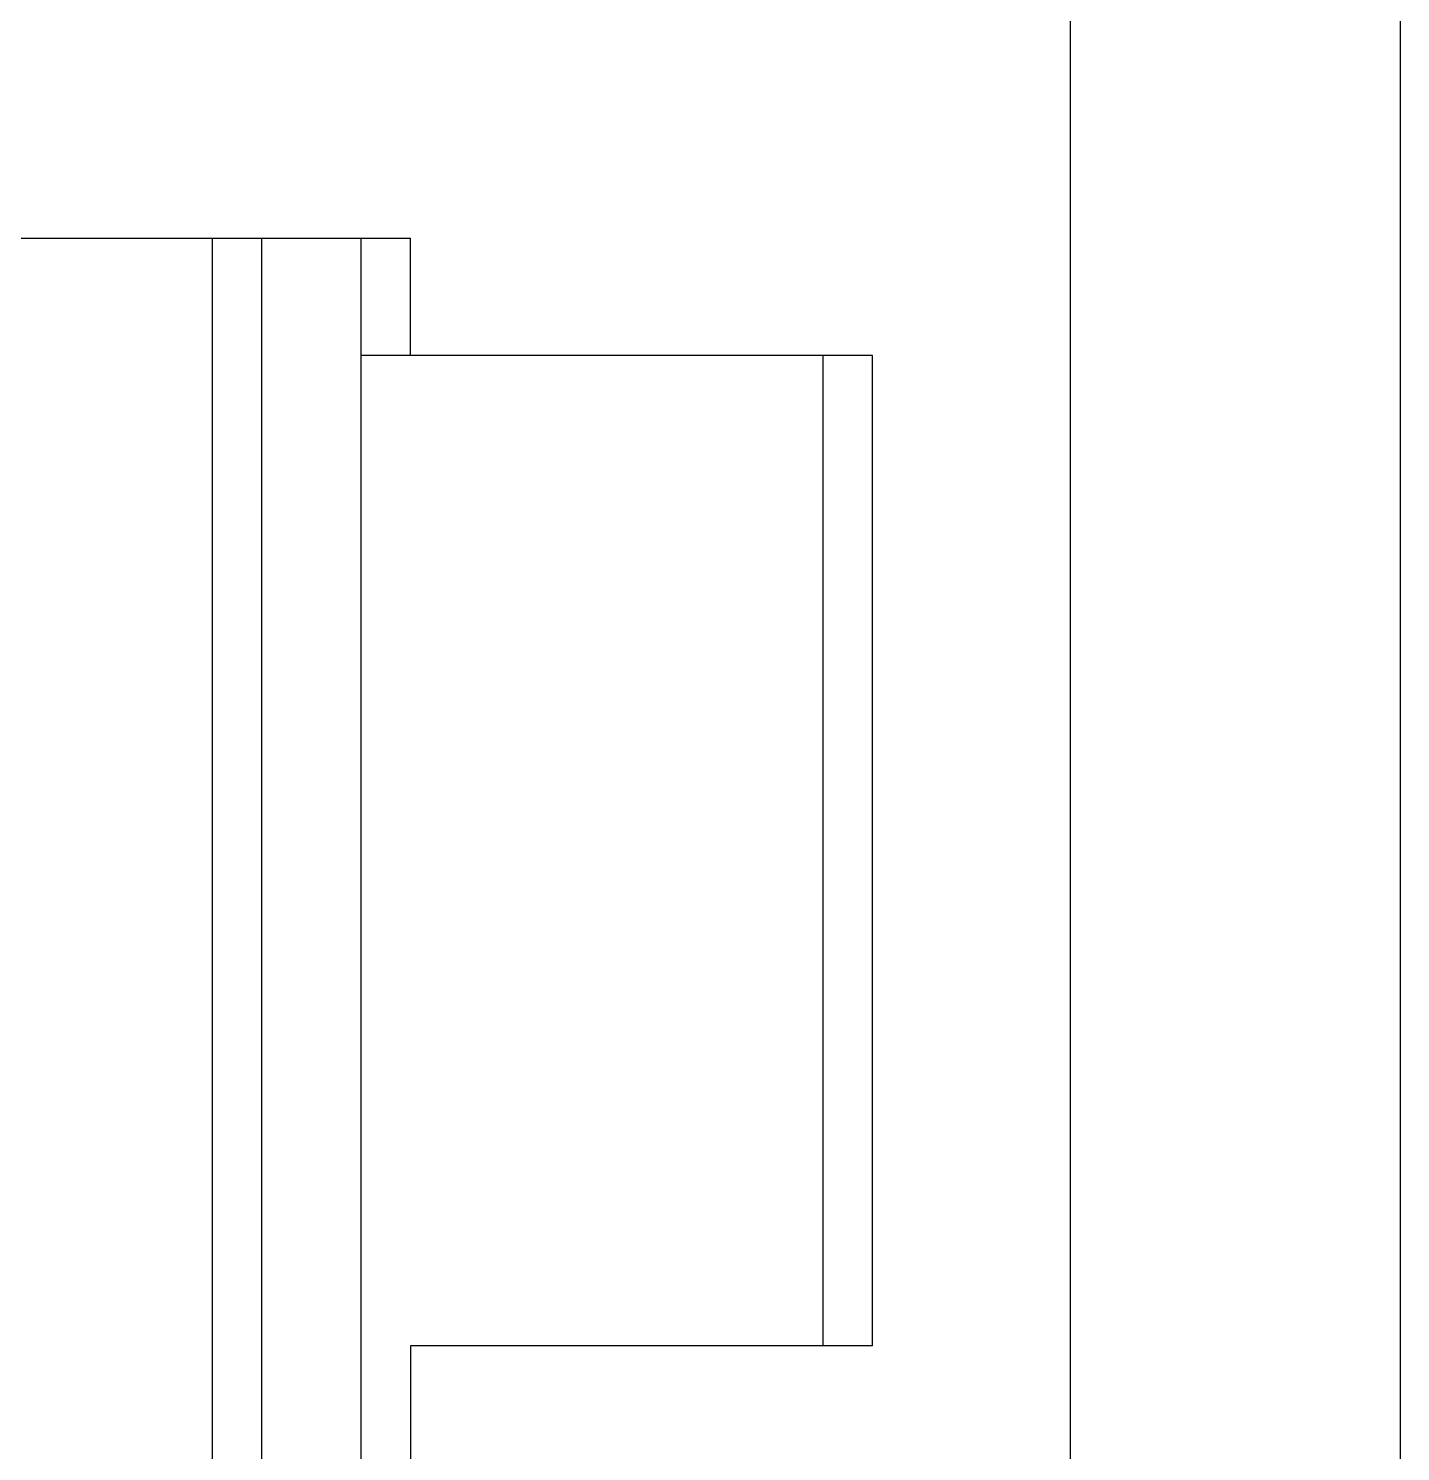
# Paper-space layout '2 DOOR PANEL LAYOUT - A1 Sheet' of a CAD drawing. Extents: x 50 to 825, y 22 to 486.
# Drawn here: x 438.103 to 439.185, y 339.47 to 340.591 of the extents above; entities that cross this region are included whole.
import ezdxf

# ---------------------------------------------------------------- set-up
doc = ezdxf.new("R2010")
doc.units = 0
doc.layers.add('N-ANNO-TEXT', color=2, linetype='Continuous', lineweight=18)
doc.layers.add('N-EQPM', color=3, linetype='Continuous', lineweight=25)

psp = doc.layouts.new('2 DOOR PANEL LAYOUT - A1 Sheet')

# ---------------------------------------------------------------- linework, layer by layer
at = {"layer": 'N-ANNO-TEXT'}
psp.add_solid([(438.661, 342.0818), (434.7652, 339.951), (437.7593, 343.2301)], dxfattribs=at)
at = {"layer": 'N-EQPM', "linetype": 'Continuous'}
for p, q in [((438.9246, 333.7369), (438.9246, 341.5454)), ((439.1849, 333.7369), (439.1849, 341.5454)), ((437.1261, 340.4262), (438.4041, 340.4262)), ((438.2479, 340.4262), (438.2479, 337.4772)), ((438.2869, 337.4772), (438.2869, 340.4262)), ((438.365, 340.4262), (438.365, 337.4772)), ((438.4041, 340.3338), (438.4041, 340.4262)), ((438.7685, 340.3338), (438.365, 340.3338)), ((438.7294, 340.3338), (438.7294, 339.553)), ((438.7685, 339.553), (438.7685, 340.3338)), ((438.4041, 339.553), (438.4041, 339.3421)), ((438.7685, 339.553), (438.4041, 339.553))]:
    psp.add_line(p, q, dxfattribs=at)

doc.saveas('drawing.dxf')
